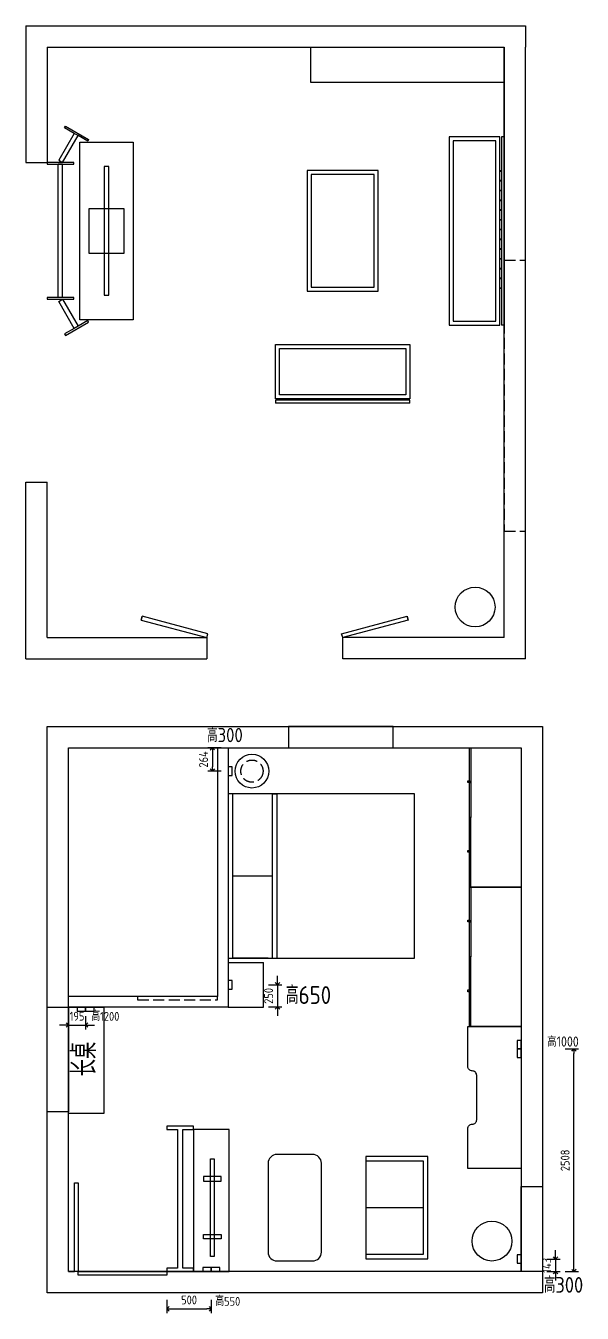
# Model space of a CAD drawing. Extents: x 62762 to 140486, y 30890 to 57932.
# Drawn here: x 72251 to 78520, y 42634 to 57133 of the extents above; entities that cross this region are included whole.
import ezdxf

# ---------------------------------------------------------------- set-up
doc = ezdxf.new("R2010")
doc.units = 0
doc.header["$LTSCALE"] = 1000
doc.header["$MEASUREMENT"] = 0
doc.linetypes.add('DASH', pattern=[0.35, 0.25, -0.1])
doc.styles.get("Standard").update_dxf_attribs({"font": 'gbenor.shx', "bigfont": 'gbcbig.shx'})
doc.dimstyles.get("Standard").update_dxf_attribs({"dimscale": 100, "dimtxt": 1, "dimasz": 0.5, "dimexe": 0.5, "dimexo": 0.5, "dimgap": 0.5, "dimtad": 1, "dimdec": 0, "dimzin": 0, "dimdsep": 46, "dimtxsty": 'Standard', "dimblk": 'OPEN90', "dimcen": 0.09, "dimadec": 0, "dimazin": 0, "dimtfac": 1, "dimtdec": 0, "dimtix": 1, "dimtmove": 2, "dimatfit": 3, "dimfxl": 1, "dimfxlon": 1, "dimtolj": 1, "dimtzin": 0, "dimarcsym": 0})

# ---------------------------------------------------------------- blocks, each defined once
blk = doc.blocks.new('_Open90')
at = {"color": 0, "linetype": 'ByBlock', "lineweight": -2}
for p, q in [((0, 0), (-1, 0)), ((-0.5, 0.5), (0, 0)), ((0, 0), (-0.5, -0.5))]:
    blk.add_line(p, q, dxfattribs=at)
blk = doc.blocks.new('*D99')
at = {"color": 0, "lineweight": -2, "ltscale": 0.5, "transparency": 16777216}
for p, q in [((78120, 43245), (78270, 43245)), ((78220, 43295), (78220, 43345)), ((78220, 43245), (78220, 43103)), ((78120, 43103), (78270, 43103)), ((78220, 43053), (78220, 43003))]:
    blk.add_line(p, q, dxfattribs=at)
at = {"layer": 'Defpoints', "color": 0, "ltscale": 0.5, "transparency": 16777216}
for p in [(77831, 43245), (77831, 43103), (78220, 43103)]:
    blk.add_point(p, dxfattribs=at)
at = {"color": 0, "lineweight": -2, "ltscale": 0.5, "transparency": 16777216, "xscale": 50, "yscale": 50, "zscale": 50}
for p, rotation in [((78220, 43245), 270), ((78220, 43103), 90)]:
    blk.add_blockref('_Open90', p, dxfattribs=dict(at, rotation=rotation))
at = {"color": 0, "ltscale": 0.5, "transparency": 16777216, "insert": (78120, 43174), "char_height": 100, "attachment_point": 5, "rotation": 90}
blk.add_mtext('\\A1;143', dxfattribs=at)
blk = doc.blocks.new('*D100')
at = {"color": 0, "lineweight": -2, "ltscale": 0.5, "transparency": 16777216}
for p, q in [((78327, 45610), (78477, 45610)), ((78427, 43153), (78427, 45560)), ((78327, 43103), (78477, 43103))]:
    blk.add_line(p, q, dxfattribs=at)
at = {"layer": 'Defpoints', "color": 0, "ltscale": 0.5, "transparency": 16777216}
for p in [(77831, 45610), (78427, 45610), (78071, 43103)]:
    blk.add_point(p, dxfattribs=at)
at = {"color": 0, "lineweight": -2, "ltscale": 0.5, "transparency": 16777216, "xscale": 50, "yscale": 50, "zscale": 50}
for p, rotation in [((78427, 45610), 90), ((78427, 43103), 270)]:
    blk.add_blockref('_Open90', p, dxfattribs=dict(at, rotation=rotation))
at = {"color": 0, "ltscale": 0.5, "transparency": 16777216, "insert": (78327, 44356), "char_height": 100, "attachment_point": 5, "rotation": 90}
blk.add_mtext('\\A1;2508', dxfattribs=at)
blk = doc.blocks.new('*D101')
at = {"color": 0, "lineweight": -2, "ltscale": 0.5, "transparency": 16777216}
for p, q in [((75087, 46383), (75087, 46433)), ((74987, 46333), (75137, 46333)), ((75087, 46333), (75087, 46083)), ((74987, 46083), (75137, 46083)), ((75087, 46033), (75087, 45983))]:
    blk.add_line(p, q, dxfattribs=at)
at = {"layer": 'Defpoints', "color": 0, "ltscale": 0.5, "transparency": 16777216}
for p in [(74531, 46333), (74531, 46083), (75087, 46083)]:
    blk.add_point(p, dxfattribs=at)
at = {"color": 0, "lineweight": -2, "ltscale": 0.5, "transparency": 16777216, "xscale": 50, "yscale": 50, "zscale": 50}
for p, rotation in [((75087, 46333), 270), ((75087, 46083), 90)]:
    blk.add_blockref('_Open90', p, dxfattribs=dict(at, rotation=rotation))
at = {"color": 0, "ltscale": 0.5, "transparency": 16777216, "insert": (74987, 46208), "char_height": 100, "attachment_point": 5, "rotation": 90}
blk.add_mtext('\\A1;250', dxfattribs=at)
blk = doc.blocks.new('*D102')
at = {"color": 0, "lineweight": -2, "ltscale": 0.5, "transparency": 16777216}
for p, q in [((72731, 45979), (72731, 45829)), ((72926, 45979), (72926, 45829)), ((72681, 45879), (72631, 45879)), ((72731, 45879), (72926, 45879)), ((72976, 45879), (73026, 45879))]:
    blk.add_line(p, q, dxfattribs=at)
at = {"layer": 'Defpoints', "color": 0, "ltscale": 0.5, "transparency": 16777216}
for p in [(72731, 46083), (72926, 46038), (72926, 45879)]:
    blk.add_point(p, dxfattribs=at)
at = {"color": 0, "lineweight": -2, "ltscale": 0.5, "transparency": 16777216, "xscale": 50, "yscale": 50, "zscale": 50}
blk.add_blockref('_Open90', (72731, 45879), dxfattribs=at)
at = {"color": 0, "lineweight": -2, "ltscale": 0.5, "transparency": 16777216, "xscale": 50, "yscale": 50, "zscale": 50, "rotation": 180}
blk.add_blockref('_Open90', (72926, 45879), dxfattribs=at)
at = {"color": 0, "ltscale": 0.5, "transparency": 16777216, "insert": (72829, 45979), "char_height": 100, "attachment_point": 5}
blk.add_mtext('\\A1;195', dxfattribs=at)
blk = doc.blocks.new('*D103')
at = {"color": 0, "lineweight": -2, "ltscale": 0.5, "transparency": 16777216}
for p, q in [((73841, 42784), (73841, 42634)), ((74341, 42784), (74341, 42634)), ((73891, 42684), (74291, 42684))]:
    blk.add_line(p, q, dxfattribs=at)
at = {"layer": 'Defpoints', "color": 0, "ltscale": 0.5, "transparency": 16777216}
for p in [(73841, 43103), (74341, 43103), (74341, 42684)]:
    blk.add_point(p, dxfattribs=at)
at = {"color": 0, "lineweight": -2, "ltscale": 0.5, "transparency": 16777216, "xscale": 50, "yscale": 50, "zscale": 50, "rotation": 180}
blk.add_blockref('_Open90', (73841, 42684), dxfattribs=at)
at = {"color": 0, "lineweight": -2, "ltscale": 0.5, "transparency": 16777216, "xscale": 50, "yscale": 50, "zscale": 50}
blk.add_blockref('_Open90', (74341, 42684), dxfattribs=at)
at = {"color": 0, "ltscale": 0.5, "transparency": 16777216, "insert": (74091, 42784), "char_height": 100, "attachment_point": 5}
blk.add_mtext('\\A1;500', dxfattribs=at)
blk = doc.blocks.new('*D104')
at = {"color": 0, "lineweight": -2, "ltscale": 0.5, "transparency": 16777216}
for p, q in [((74454, 49003), (74304, 49003)), ((74354, 48953), (74354, 48789)), ((74454, 48739), (74304, 48739))]:
    blk.add_line(p, q, dxfattribs=at)
at = {"layer": 'Defpoints', "color": 0, "ltscale": 0.5, "transparency": 16777216}
for p in [(74531, 49003), (74354, 48739), (74531, 48739)]:
    blk.add_point(p, dxfattribs=at)
at = {"color": 0, "lineweight": -2, "ltscale": 0.5, "transparency": 16777216, "xscale": 50, "yscale": 50, "zscale": 50}
for p, rotation in [((74354, 49003), 90), ((74354, 48739), 270)]:
    blk.add_blockref('_Open90', p, dxfattribs=dict(at, rotation=rotation))
at = {"color": 0, "ltscale": 0.5, "transparency": 16777216, "insert": (74254, 48871), "char_height": 100, "attachment_point": 5, "rotation": 90}
blk.add_mtext('\\A1;264', dxfattribs=at)

msp = doc.modelspace()

# ---------------------------------------------------------------- linework, layer by layer
at = {"ltscale": 0.5}
for p, q in [((72251.4, 57132.6), (72251.4, 55592.6)), ((72251.4, 57132.6), (77641.4, 57132.6)), ((77641.4, 57132.6), (77881.4, 57132.6)), ((77881.4, 57132.6), (77881.4, 56892.6)), ((72491.4, 56892.6), (77641.4, 56892.6)), ((72491.4, 56892.6), (72491.4, 55592.6)), ((75461.4, 56892.6), (77641.4, 56892.6)), ((75461.4, 56492.6), (75461.4, 56892.6)), ((77641.4, 50242.6), (77641.4, 56892.6)), ((77641.4, 56892.6), (77641.4, 54492.6)), ((77641.4, 56892.6), (77641.4, 56492.6)), ((77881.4, 50002.6), (77881.4, 56892.6)), ((77641.4, 56492.6), (75461.4, 56492.6)), ((72689.8, 55983.2), (72699.8, 56000.6)), ((72798.1, 55920.7), (72689.8, 55983.2)), ((72699.8, 56000.6), (72959.6, 55850.6)), ((72798.1, 55920.7), (72623.1, 55617.6)), ((72666.4, 55592.6), (72841.4, 55895.7)), ((72841.4, 55895.7), (72798.1, 55920.7)), ((72949.6, 55833.2), (72841.4, 55895.7)), ((72861.2, 53822.6), (72861.2, 55822.6)), ((72861.2, 55822.6), (73461.2, 55822.6)), ((72959.6, 55850.6), (72949.6, 55833.2)), ((73461.2, 55822.6), (73461.2, 53822.6)), ((77591.4, 55882.6), (77021.4, 55882.6)), ((77021.4, 55882.6), (77021.4, 53762.6)), ((77021.4, 55882.6), (77021.4, 55882.6)), ((77546.4, 55837.6), (77066.4, 55837.6)), ((77066.4, 55837.6), (77066.4, 53807.6)), ((77546.4, 53807.6), (77546.4, 55837.6)), ((77591.4, 53762.6), (77591.4, 55882.6)), ((77641.4, 55882.6), (77609.2, 55882.6)), ((77609.2, 55882.6), (77609.2, 53762.6)), ((77641.4, 55882.6), (77641.4, 53762.6)), ((72251.4, 55592.6), (72491.4, 55592.6)), ((72616.4, 55592.6), (72491.4, 55592.6)), ((72491.4, 55592.6), (72491.4, 55572.6)), ((72491.4, 55572.6), (72791.4, 55572.6)), ((72666.4, 55592.6), (72616.4, 55592.6)), ((72616.4, 55592.6), (72666.4, 55592.6)), ((72616.4, 54072.6), (72616.4, 55572.6)), ((72616.4, 55572.6), (72666.4, 55572.6)), ((72623.1, 55617.6), (72666.4, 55592.6)), ((72791.4, 55592.6), (72666.4, 55592.6)), ((72666.4, 54072.6), (72666.4, 55572.6)), ((72791.4, 55572.6), (72791.4, 55592.6)), ((73188.1, 55545.9), (73134.2, 55545.9)), ((73134.2, 55545.9), (73134.2, 54099.4)), ((73188.1, 54099.4), (73188.1, 55545.9)), ((77591.4, 55502.6), (77609.4, 55502.6)), ((77591.4, 55492.6), (77591.4, 55502.6)), ((77609.4, 55492.6), (77591.4, 55492.6)), ((77591.4, 55392.6), (77609.4, 55392.6)), ((77591.4, 55382.6), (77591.4, 55392.6)), ((77609.4, 55502.6), (77609.4, 55492.6)), ((77609.4, 55392.6), (77609.4, 55382.6)), ((77591.4, 55282.6), (77591.4, 55382.6)), ((77609.4, 55382.6), (77591.4, 55382.6)), ((77591.4, 55282.6), (77609.4, 55282.6)), ((77591.4, 55272.6), (77591.4, 55282.6)), ((77609.4, 55272.6), (77591.4, 55272.6)), ((77609.4, 55282.6), (77609.4, 55272.6)), ((77591.4, 55172.6), (77609.4, 55172.6)), ((77591.4, 55162.6), (77591.4, 55172.6)), ((77609.4, 55162.6), (77591.4, 55162.6)), ((77609.4, 55172.6), (77609.4, 55162.6)), ((73361.2, 55072.6), (72961.2, 55072.6)), ((72961.2, 55072.6), (72961.2, 54572.6)), ((73361.2, 54572.6), (73361.2, 55072.6)), ((77591.4, 55062.6), (77609.4, 55062.6)), ((77591.4, 55052.6), (77591.4, 55062.6)), ((77609.4, 55052.6), (77591.4, 55052.6)), ((77591.4, 54952.6), (77609.4, 54952.6)), ((77591.4, 54942.6), (77591.4, 54952.6)), ((77609.4, 55062.6), (77609.4, 55052.6)), ((77609.4, 54952.6), (77609.4, 54942.6)), ((77609.4, 54942.6), (77591.4, 54942.6)), ((77591.4, 54842.6), (77609.4, 54842.6)), ((77591.4, 54832.6), (77591.4, 54842.6)), ((77609.4, 54832.6), (77591.4, 54832.6)), ((77609.4, 54842.6), (77609.4, 54832.6)), ((77591.4, 54732.6), (77609.4, 54732.6)), ((77591.4, 54722.6), (77591.4, 54732.6)), ((77609.4, 54722.6), (77591.4, 54722.6)), ((77609.4, 54732.6), (77609.4, 54722.6)), ((72961.2, 54572.6), (73361.2, 54572.6)), ((77591.4, 54622.6), (77609.4, 54622.6)), ((77591.4, 54612.6), (77591.4, 54622.6)), ((77609.4, 54612.6), (77591.4, 54612.6)), ((77609.4, 54622.6), (77609.4, 54612.6)), ((77591.4, 54512.6), (77609.4, 54512.6)), ((77591.4, 54502.6), (77591.4, 54512.6)), ((77609.4, 54502.6), (77591.4, 54502.6)), ((77591.4, 54402.6), (77609.4, 54402.6)), ((77591.4, 54392.6), (77591.4, 54402.6)), ((77609.4, 54392.6), (77591.4, 54392.6)), ((77609.4, 54512.6), (77609.4, 54502.6)), ((77609.4, 54402.6), (77609.4, 54392.6)), ((77591.4, 54292.6), (77609.4, 54292.6)), ((77591.4, 54282.6), (77591.4, 54292.6)), ((77609.4, 54282.6), (77591.4, 54282.6)), ((77609.4, 54292.6), (77609.4, 54282.6)), ((73134.2, 54099.4), (73188.1, 54099.4)), ((77591.4, 54182.6), (77609.4, 54182.6)), ((77591.4, 54172.6), (77591.4, 54182.6)), ((77609.4, 54172.6), (77591.4, 54172.6)), ((77609.4, 54182.6), (77609.4, 54172.6)), ((72616.4, 54072.6), (72491.4, 54072.6)), ((72491.4, 54072.6), (72491.4, 54052.6)), ((72491.4, 54052.6), (72791.4, 54052.6)), ((72666.4, 54072.6), (72616.4, 54072.6)), ((72616.4, 54052.6), (72666.4, 54052.6)), ((72616.4, 54052.6), (72666.4, 54052.6)), ((72623.1, 54027.6), (72666.4, 54052.6)), ((72798.1, 53724.5), (72623.1, 54027.6)), ((72791.4, 54072.6), (72666.4, 54072.6)), ((72666.4, 54052.6), (72841.4, 53749.5)), ((72791.4, 54052.6), (72791.4, 54072.6)), ((72699.8, 53644.7), (72959.6, 53794.7)), ((72949.6, 53812), (72841.4, 53749.5)), ((73461.2, 53822.6), (72861.2, 53822.6)), ((72959.6, 53794.7), (72949.6, 53812)), ((77066.4, 53807.6), (77546.4, 53807.6)), ((72798.1, 53724.5), (72689.8, 53662)), ((72689.8, 53662), (72699.8, 53644.7)), ((72841.4, 53749.5), (72798.1, 53724.5)), ((77021.4, 53762.6), (77591.4, 53762.6)), ((77641.4, 53762.6), (77609.2, 53762.6)), ((75476.4, 52914.6), (75476.4, 52932.6)), ((75476.4, 52932.6), (75486.4, 52932.6)), ((75486.4, 52932.6), (75486.4, 52914.6)), ((75596.4, 52914.6), (75596.4, 52932.6)), ((75596.4, 52932.6), (75606.4, 52932.6)), ((75606.4, 52932.6), (75606.4, 52914.6)), ((75716.4, 52914.6), (75716.4, 52932.6)), ((75716.4, 52932.6), (75726.4, 52932.6)), ((75726.4, 52932.6), (75726.4, 52914.6)), ((75836.4, 52914.6), (75836.4, 52932.6)), ((75836.4, 52932.6), (75846.4, 52932.6)), ((75846.4, 52932.6), (75846.4, 52914.6)), ((75956.4, 52914.6), (75956.4, 52932.6)), ((75956.4, 52932.6), (75966.4, 52932.6)), ((75966.4, 52932.6), (75966.4, 52914.6)), ((76076.4, 52914.6), (76076.4, 52932.6)), ((76076.4, 52932.6), (76086.4, 52932.6)), ((76086.4, 52932.6), (76086.4, 52914.6)), ((76186.4, 52914.6), (76186.4, 52932.6)), ((76186.4, 52932.6), (76196.4, 52932.6)), ((76196.4, 52932.6), (76196.4, 52914.6)), ((76576.4, 52914.8), (75066.4, 52914.8)), ((75066.4, 52914.8), (75066.4, 52882.6)), ((76576.4, 52882.6), (75066.4, 52882.6)), ((75486.4, 52914.6), (75476.4, 52914.6)), ((75606.4, 52914.6), (75596.4, 52914.6)), ((75726.4, 52914.6), (75716.4, 52914.6)), ((75846.4, 52914.6), (75836.4, 52914.6)), ((75966.4, 52914.6), (75956.4, 52914.6)), ((76086.4, 52914.6), (76076.4, 52914.6)), ((76196.4, 52914.6), (76186.4, 52914.6)), ((76576.4, 52882.6), (76576.4, 52914.8)), ((72251.4, 50002.6), (72251.4, 51992.6)), ((72251.4, 51992.6), (72491.4, 51992.6)), ((72491.4, 50242.6), (72491.4, 51992.6)), ((73564.1, 50484.1), (73552.5, 50440.6)), ((73552.5, 50440.6), (73564.1, 50484.1)), ((74303, 50286.1), (73564.1, 50484.1)), ((75809.7, 50286.1), (76548.7, 50484.1)), ((76548.7, 50484.1), (76560.3, 50440.6)), ((76560.3, 50440.6), (76548.7, 50484.1)), ((73552.5, 50440.6), (74291.4, 50242.6)), ((76560.3, 50440.6), (75821.4, 50242.6)), ((72491.4, 50242.6), (74291.4, 50242.6)), ((74291.4, 50242.6), (74303, 50286.1)), ((74291.4, 50242.6), (74291.4, 50002.6)), ((75821.4, 50242.6), (75809.7, 50286.1)), ((77641.4, 50242.6), (75821.4, 50242.6)), ((75821.4, 50002.6), (75821.4, 50242.6)), ((72251.4, 50002.6), (74291.4, 50002.6)), ((77881.4, 50002.6), (75821.4, 50002.6)), ((74576.4, 48786.4), (74531.4, 48786.4)), ((74531.4, 48786.4), (74531.4, 48691.4)), ((74576.4, 48691.4), (74576.4, 48786.4)), ((74531.4, 48691.4), (74576.4, 48691.4)), ((74531.4, 46582.6), (74531.4, 46082.6)), ((74531.4, 46582.6), (74931.4, 46582.6)), ((74981.4, 46632.6), (74581.4, 46632.6)), ((74931.4, 46082.6), (74931.4, 46582.6)), ((74576.4, 46380.1), (74531.4, 46380.1)), ((74531.4, 46380.1), (74531.4, 46285.1)), ((74531.4, 46285.1), (74576.4, 46285.1)), ((74576.4, 46285.1), (74576.4, 46380.1)), ((72731.4, 44882.6), (72731.4, 46082.6)), ((72731.4, 46082.6), (73131.4, 46082.6)), ((72926.4, 46082.6), (72831.4, 46082.6)), ((72831.4, 46082.6), (72831.4, 46037.6)), ((72831.4, 46037.6), (72926.4, 46037.6)), ((72926.4, 46037.6), (72926.4, 46082.6)), ((73021.4, 46082.6), (72926.4, 46082.6)), ((72926.4, 46082.6), (72926.4, 46037.6)), ((72926.4, 46037.6), (73021.4, 46037.6)), ((73021.4, 46037.6), (73021.4, 46082.6)), ((73131.4, 46082.6), (73131.4, 44882.6)), ((74531.4, 46082.6), (74931.4, 46082.6)), ((77786.4, 45705.1), (77786.4, 45610.1)), ((77831.4, 45705.1), (77786.4, 45705.1)), ((77831.4, 45610.1), (77831.4, 45705.1)), ((77786.4, 45610.1), (77831.4, 45610.1)), ((77786.4, 45610.1), (77786.4, 45515.1)), ((77831.4, 45610.1), (77786.4, 45610.1)), ((77831.4, 45515.1), (77831.4, 45610.1)), ((77786.4, 45515.1), (77831.4, 45515.1)), ((73131.4, 44882.6), (72731.4, 44882.6)), ((74141.4, 44742.6), (73841.4, 44742.6)), ((73841.4, 44742.6), (73841.4, 44702.6)), ((73841.4, 44702.6), (73961.4, 44702.6)), ((73961.4, 44702.6), (73961.4, 43142.6)), ((74021.4, 44702.6), (74141.4, 44702.6)), ((74021.4, 43142.6), (74021.4, 44702.6)), ((74141.4, 44702.6), (74141.4, 44742.6)), ((74332.8, 43272.6), (74332.8, 44372.6)), ((74332.8, 44372.6), (74372.8, 44372.6)), ((74372.8, 44372.6), (74372.8, 43272.6)), ((76081.4, 44397.6), (76081.4, 43247.6)), ((76781.4, 44397.6), (76081.4, 44397.6)), ((76781.4, 43247.6), (76781.4, 44397.6)), ((76731.4, 44347.6), (76081.4, 44347.6)), ((76731.4, 43297.6), (76731.4, 44347.6)), ((72801.4, 43102.6), (72801.4, 44102.6)), ((72801.4, 44102.6), (72841.4, 44102.6)), ((72841.4, 44102.6), (72841.4, 43102.6)), ((74452.8, 44172.6), (74252.8, 44172.6)), ((74252.8, 44172.6), (74252.8, 44122.6)), ((74252.8, 44122.6), (74452.8, 44122.6)), ((74452.8, 44122.6), (74452.8, 44172.6)), ((75581.4, 43822.6), (75581.4, 43822.6)), ((76731.4, 43822.6), (76081.4, 43822.6)), ((74252.8, 43472.6), (74252.8, 43522.6)), ((74252.8, 43522.6), (74452.8, 43522.6)), ((74452.8, 43522.6), (74452.8, 43472.6)), ((74452.8, 43472.6), (74252.8, 43472.6)), ((74372.8, 43272.6), (74332.8, 43272.6)), ((76081.4, 43297.6), (76731.4, 43297.6)), ((76081.4, 43247.6), (76781.4, 43247.6)), ((77831.4, 43292.6), (77786.4, 43292.6)), ((77786.4, 43292.6), (77786.4, 43197.6)), ((77831.4, 43197.6), (77831.4, 43292.6)), ((72731.4, 43102.6), (72731.4, 43102.6)), ((72731.4, 43102.6), (72801.4, 43102.6)), ((72841.4, 43102.6), (72801.4, 43102.6)), ((72841.4, 43102.6), (73841.4, 43102.6)), ((72841.4, 43062.6), (72841.4, 43102.6)), ((73841.4, 43062.6), (72841.4, 43062.6)), ((73961.4, 43142.6), (73841.4, 43142.6)), ((73841.4, 43142.6), (73841.4, 43102.6)), ((73841.4, 43102.6), (73841.4, 43062.6)), ((73841.4, 43102.6), (74141.4, 43102.6)), ((74141.4, 43142.6), (74021.4, 43142.6)), ((74141.4, 43102.6), (74141.4, 43142.6)), ((74341.4, 43147.6), (74246.4, 43147.6)), ((74246.4, 43147.6), (74246.4, 43102.6)), ((74246.4, 43102.6), (74341.4, 43102.6)), ((74341.4, 43102.6), (74341.4, 43147.6)), ((74436.4, 43147.6), (74341.4, 43147.6)), ((74341.4, 43147.6), (74341.4, 43102.6)), ((74341.4, 43102.6), (74436.4, 43102.6)), ((74436.4, 43102.6), (74436.4, 43147.6)), ((77786.4, 43197.6), (77831.4, 43197.6))]:
    msp.add_line(p, q, dxfattribs=at)
at = {"color": 2, "linetype": 'DASH', "ltscale": 0.5}
for p, q in [((77641.4, 54492.6), (77881.4, 54492.6)), ((77641.4, 54492.6), (77641.4, 51442.6)), ((77881.4, 51442.6), (77881.4, 54492.6)), ((77641.4, 51442.6), (77881.4, 51442.6))]:
    msp.add_line(p, q, dxfattribs=at)
at = {"color": 2, "ltscale": 0.5}
for p, q in [((76391.4, 49242.6), (75211.4, 49242.6)), ((75211.4, 49242.6), (75211.4, 49002.6)), ((76391.4, 49002.6), (76391.4, 49242.6)), ((75211.4, 49002.6), (76391.4, 49002.6)), ((72491.4, 44902.6), (72491.4, 46082.6)), ((72491.4, 46082.6), (72731.4, 46082.6)), ((72731.4, 46082.6), (72731.4, 44902.6)), ((72731.4, 44902.6), (72491.4, 44902.6)), ((77831.4, 43102.6), (77831.4, 44062.6)), ((77831.4, 44062.6), (78071.4, 44062.6)), ((78071.4, 44062.6), (78071.4, 43102.6)), ((78071.4, 43102.6), (77831.4, 43102.6))]:
    msp.add_line(p, q, dxfattribs=at)
for p, q in [((72731.4, 46082.6), (72731.4, 49002.6)), ((72731.4, 49002.6), (74531.4, 49002.6)), ((75031.4, 48482.6), (74581.4, 48482.6)), ((74581.4, 48482.6), (74581.4, 46632.6))]:
    msp.add_line(p, q)
at = {"linetype": 'DASH', "ltscale": 0.5}
for p, q in [((74411.4, 46202.6), (73511.4, 46202.6)), ((73511.4, 46202.6), (73511.4, 46162.6)), ((73511.4, 46162.6), (74411.4, 46162.6)), ((74411.4, 46162.6), (74411.4, 46202.6))]:
    msp.add_line(p, q, dxfattribs=at)
at = {"ltscale": 0.5}
for points in [[(75421.4, 54142.6), (76221.4, 54142.6), (76221.4, 55502.6), (75421.4, 55502.6)], [(75466.4, 54187.6), (76176.4, 54187.6), (76176.4, 55457.6), (75466.4, 55457.6)], [(75066.4, 52932.6), (75066.4, 53542.6), (76576.4, 53542.6), (76576.4, 52932.6)], [(75111.4, 52977.6), (75111.4, 53497.6), (76531.4, 53497.6), (76531.4, 52977.6)], [(78071.4, 42862.6), (72491.4, 42862.6), (72491.4, 49242.6), (78071.4, 49242.6)], [(77831.4, 43102.6), (72731.4, 43102.6), (72731.4, 49002.6), (77831.4, 49002.6)], [(77251.4, 49002.6), (77831.4, 49002.6), (77831.4, 47432.6), (77251.4, 47432.6), (77266.4, 47432.6), (77266.4, 48217.6), (77251.4, 48217.6)], [(77251.4, 48630.1), (77251.4, 48610.1), (77231.4, 48610.1), (77231.4, 48630.1)], [(77251.4, 47845.1), (77251.4, 47825.1), (77231.4, 47825.1), (77231.4, 47845.1)], [(77251.4, 47432.6), (77831.4, 47432.6), (77831.4, 45862.6), (77251.4, 45862.6), (77266.4, 45862.6), (77266.4, 46647.6), (77251.4, 46647.6)], [(77251.4, 47060.1), (77251.4, 47040.1), (77231.4, 47040.1), (77231.4, 47060.1)], [(77251.4, 46275.1), (77251.4, 46255.1), (77231.4, 46255.1), (77231.4, 46275.1)], [(74141.4, 43102.6), (74541.4, 43102.6), (74541.4, 44702.6), (74141.4, 44702.6)]]:
    msp.add_lwpolyline(points, close=True, dxfattribs=at)
for points in [[(74411.4, 49002.6), (74411.4, 46202.6), (72731.4, 46202.6)], [(74531.4, 49002.6), (74531.4, 46082.6), (72731.4, 46082.6)], [(75031.4, 46632.6), (75031.4, 48482.6), (75081.4, 48482.6), (75081.4, 46632.6)], [(75031.4, 47557.6), (74581.4, 47557.6)]]:
    msp.add_lwpolyline(points)
for points in [[(77266.4, 49002.6), (77266.4, 48217.6)], [(77251.4, 48610.1), (77266.4, 48610.1)], [(77251.4, 47432.6), (77251.4, 48217.6)], [(77251.4, 47825.1), (77266.4, 47825.1)], [(77266.4, 47432.6), (77266.4, 46647.6)], [(77251.4, 47040.1), (77266.4, 47040.1)], [(77251.4, 45862.6), (77251.4, 46647.6)], [(77251.4, 46255.1), (77266.4, 46255.1)]]:
    msp.add_lwpolyline(points, dxfattribs=at)
at = {"color": 4}
msp.add_lwpolyline([(76631.4, 48482.6), (74531.4, 48482.6), (74531.4, 46632.6), (76631.4, 46632.6)], close=True, dxfattribs=at)
at = {"color": 1, "ltscale": 0.5}
msp.add_lwpolyline([(77831.4, 45862.6), (77831.4, 44262.6), (77231.4, 44262.6), (77231.4, 44712.6, -0.4142136), (77281.4, 44762.6, 0.4142136), (77331.4, 44812.6), (77331.4, 45312.6, 0.4142136), (77281.4, 45362.6, -0.4142136), (77231.4, 45412.6), (77231.4, 45862.6)], format="xyb", close=True, dxfattribs=at)
at = {"ltscale": 0.5}
msp.add_lwpolyline([(75581.4, 43322.6), (75581.4, 44322.6, 0.4142136), (75481.4, 44422.6), (75081.4, 44422.6, 0.4142136), (74981.4, 44322.6), (74981.4, 43322.6, 0.4142136), (75081.4, 43222.6), (75481.4, 43222.6, 0.4142136)], format="xyb", close=True, dxfattribs=at)
at = {"color": 4, "ltscale": 0.5}
for centre in [(77313.3, 50586.5), (77503.3, 43446.5)]:
    msp.add_circle(centre, 224.5, dxfattribs=at)
at = {"color": 2, "ltscale": 0.5}
msp.add_circle((74799.4, 48738.9), 190, dxfattribs=at)
at = {"linetype": 'DASH', "ltscale": 0.5}
msp.add_circle((74799.4, 48738.9), 125, dxfattribs=at)

# ---------------------------------------------------------------- texts
at = {"ltscale": 0.5}
for s, height, p in [('高300', 161.28, (74295.4, 49064.6)), ('高650', 201.19, (75180.3, 46116.7)), ('高1200', 100, (72988.6, 45927.1)), ('高1000', 114.48, (78122.9, 45636.7)), ('高300', 177.43, (78089.7, 42864.8)), ('高550', 100, (74385.3, 42717.7))]:
    msp.add_text(s, height=height, dxfattribs=at).set_placement(p)
msp.add_text('长桌', height=270, rotation=90, dxfattribs=at).set_placement((73043.9, 45302.8))

# ---------------------------------------------------------------- dimensions: what is measured, and where the dimension line sits
for base, p1, p2, picture, middle in [((74354.3, 48738.9), (74531.4, 49002.6), (74531.4, 48738.9), '*D104', (74254.3, 48870.8)), ((75087.1, 46082.6), (74531.4, 46332.6), (74531.4, 46082.6), '*D101', (74987.1, 46207.6)), ((78426.6222597, 45610.1311555), (78071.3962923, 43102.6311555), (77831.3962923, 45610.1311555), '*D100', (78326.6222597, 44356.3811555)), ((78219.9701128, 43102.6311555), (77831.3962923, 43245.1311555), (77831.3962923, 43102.6311555), '*D99', (78119.9701128, 43173.8811555))]:
    dim = msp.add_linear_dim(base=base, p1=p1, p2=p2, angle=90, dimstyle='Standard', dxfattribs=at)
    dim.commit()
    dim.dimension.update_dxf_attribs({"geometry": picture, "text_midpoint": middle})
for base, p1, p2, picture, middle in [((72926.4, 45879.4), (72731.4, 46082.6), (72926.4, 46037.6), '*D102', (72828.9, 45979.4)), ((74341.4, 42684.1), (73841.4, 43102.6), (74341.4, 43102.6), '*D103', (74091.4, 42784.1))]:
    dim = msp.add_linear_dim(base=base, p1=p1, p2=p2, dimstyle='Standard', dxfattribs=at)
    dim.commit()
    dim.dimension.update_dxf_attribs({"geometry": picture, "text_midpoint": middle})

doc.saveas('drawing.dxf')
